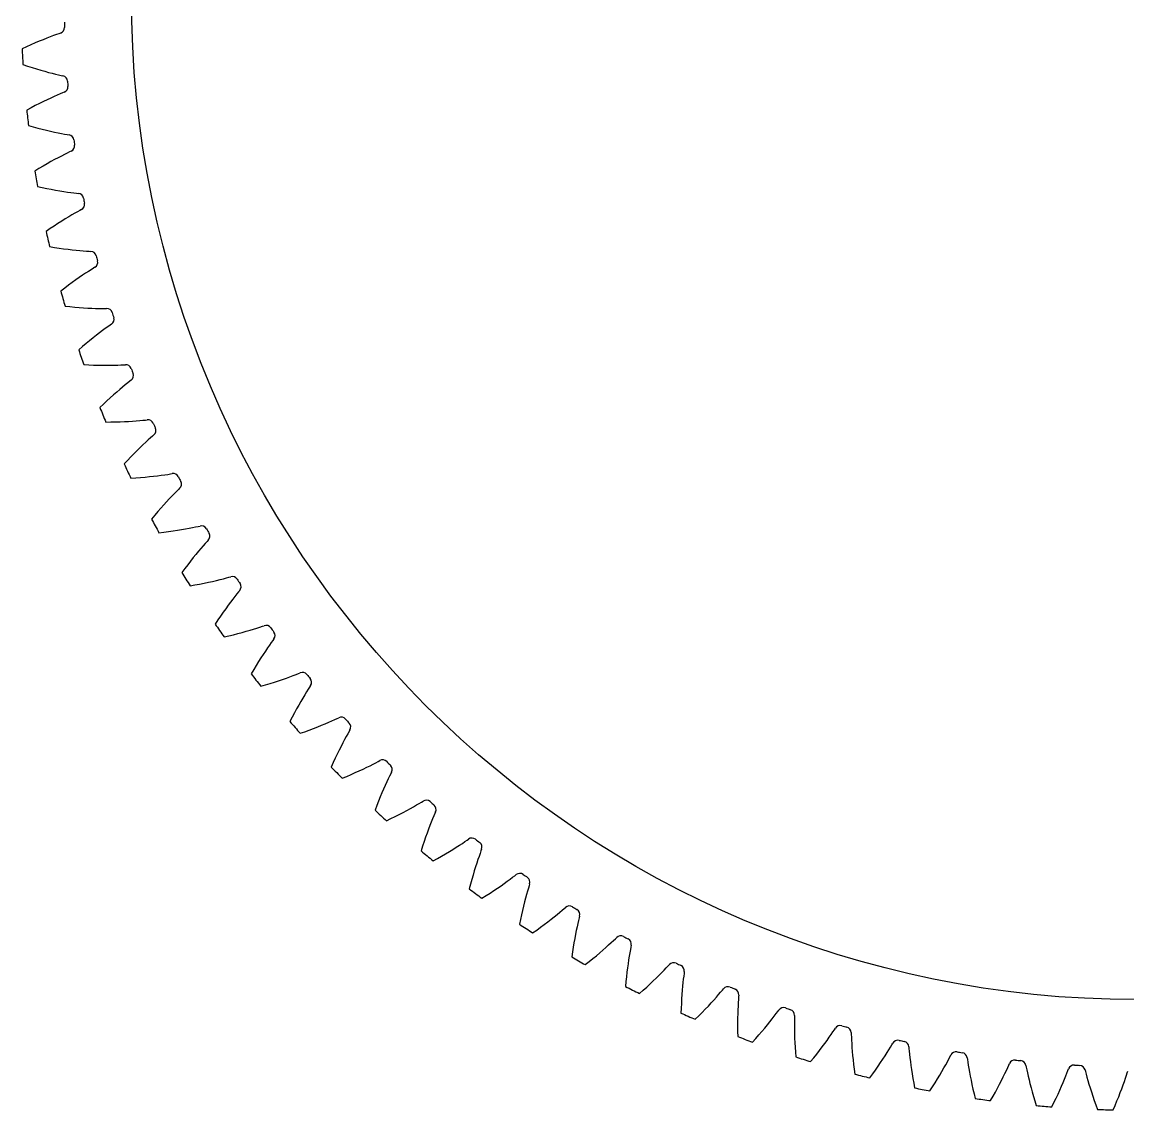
# Model space of a CAD drawing. Header units: millimetres. Extents: x -58 to 58, y -58 to 58.
# Drawn here: x -57.9 to -0.4, y -58 to -1.4 of the extents above; entities that cross this region are included whole.
import ezdxf

# ---------------------------------------------------------------- set-up
doc = ezdxf.new("R2010")
doc.units = ezdxf.units.MM

msp = doc.modelspace()

# ---------------------------------------------------------------- linework, layer by layer
at = {"layer": 'bore'}
msp.add_circle((0, 0), 52.25, dxfattribs=at)
at = {"layer": 'thin_ring_external'}
for p, q in [((-56.651951, -2.235262), (-56.844199, -2.311819)), ((-56.4708, -2.165379), (-56.651951, -2.235262)), ((-56.302718, -2.10253), (-56.4708, -2.165379)), ((-56.150771, -2.047396), (-56.302718, -2.10253)), ((-56.02067, -2.001483), (-56.150771, -2.047396)), ((-55.931717, -1.969086), (-56.02067, -2.001483)), ((-57.700723, -2.681799), (-57.932859, -2.789959)), ((-57.475164, -2.579883), (-57.700723, -2.681799)), ((-57.256747, -2.48422), (-57.475164, -2.579883)), ((-57.046149, -2.394844), (-57.256747, -2.48422)), ((-56.844199, -2.311819), (-57.046149, -2.394844)), ((-57.888164, -3.600065), (-57.645539, -3.682031)), ((-57.645539, -3.682031), (-57.410137, -3.758516)), ((-57.410137, -3.758516), (-57.182522, -3.82957)), ((-57.182522, -3.82957), (-56.96337, -3.895236)), ((-56.96337, -3.895236), (-56.753513, -3.955542)), ((-56.753513, -3.955542), (-56.554009, -4.010485)), ((-56.554009, -4.010485), (-56.36627, -4.060016)), ((-56.36627, -4.060016), (-56.192294, -4.103993)), ((-56.192294, -4.103993), (-56.035204, -4.142076)), ((-56.035204, -4.142076), (-55.900842, -4.173399)), ((-55.900842, -4.173399), (-55.808865, -4.195813)), ((-55.95272, -5.137508), (-56.101399, -5.200928)), ((-55.825346, -5.084497), (-55.95272, -5.137508)), ((-55.738313, -5.047249), (-55.825346, -5.084497)), ((-57.245769, -5.742143), (-57.465371, -5.856331)), ((-57.032954, -5.634594), (-57.245769, -5.742143)), ((-56.827599, -5.533752), (-57.032954, -5.634594)), ((-56.63053, -5.439728), (-56.827599, -5.533752)), ((-56.44279, -5.352697), (-56.63053, -5.439728)), ((-56.265764, -5.272941), (-56.44279, -5.352697)), ((-56.101399, -5.200928), (-56.265764, -5.272941)), ((-57.465371, -5.856331), (-57.691196, -5.977114)), ((-57.601942, -6.783527), (-57.35517, -6.852004)), ((-57.35517, -6.852004), (-57.115912, -6.915404)), ((-57.115912, -6.915404), (-56.884729, -6.973812)), ((-56.884729, -6.973812), (-56.662292, -7.027306)), ((-56.662292, -7.027306), (-56.449432, -7.075959)), ((-56.449432, -7.075959), (-56.247204, -7.119829)), ((-56.247204, -7.119829), (-56.057022, -7.158942)), ((-56.057022, -7.158942), (-55.880887, -7.193269)), ((-55.880887, -7.193269), (-55.721938, -7.222641)), ((-55.721938, -7.222641), (-55.586054, -7.246514)), ((-55.586054, -7.246514), (-55.492982, -7.263827)), ((-56.244875, -8.551117), (-56.436465, -8.655854)), ((-56.062215, -8.453876), (-56.244875, -8.551117)), ((-55.889851, -8.364489), (-56.062215, -8.453876)), ((-55.729703, -8.283531), (-55.889851, -8.364489)), ((-55.584743, -8.212016), (-55.729703, -8.283531)), ((-55.460483, -8.15207), (-55.584743, -8.212016)), ((-55.375633, -8.110084), (-55.460483, -8.15207)), ((-57.055499, -9.013076), (-57.274327, -9.146117)), ((-56.84252, -8.886965), (-57.055499, -9.013076)), ((-56.635953, -8.767856), (-56.84252, -8.886965)), ((-56.436465, -8.655854), (-56.635953, -8.767856)), ((-57.140785, -9.946389), (-56.890615, -10.001167)), ((-56.890615, -10.001167), (-56.648229, -10.051291)), ((-56.648229, -10.051291), (-56.414179, -10.096875)), ((-56.414179, -10.096875), (-56.189133, -10.138034)), ((-56.189133, -10.138034), (-55.973915, -10.174887)), ((-55.973915, -10.174887), (-55.769579, -10.20755)), ((-55.769579, -10.20755), (-55.57753, -10.236127)), ((-55.57753, -10.236127), (-55.399772, -10.260699)), ((-55.399772, -10.260699), (-55.239446, -10.28127)), ((-55.239446, -10.28127), (-55.102453, -10.297621)), ((-55.102453, -10.297621), (-55.008569, -10.309782)), ((-55.344203, -11.430634), (-55.51138, -11.529381)), ((-55.188757, -11.340977), (-55.344203, -11.430634)), ((-55.047957, -11.261586), (-55.188757, -11.340977)), ((-54.927188, -11.194885), (-55.047957, -11.261586)), ((-54.84478, -11.148288), (-54.927188, -11.194885)), ((-56.266643, -12.004798), (-56.472351, -12.14245)), ((-56.066951, -11.87449), (-56.266643, -12.004798)), ((-55.873936, -11.751669), (-56.066951, -11.87449)), ((-55.688406, -11.636536), (-55.873936, -11.751669)), ((-55.51138, -11.529381), (-55.688406, -11.636536)), ((-56.472351, -12.14245), (-56.683518, -12.287343)), ((-56.506094, -13.079043), (-56.253286, -13.119957)), ((-56.253286, -13.119957), (-56.008506, -13.156652)), ((-56.008506, -13.156652), (-55.772301, -13.189273)), ((-55.772301, -13.189273), (-55.545329, -13.217973)), ((-55.545329, -13.217973), (-55.328408, -13.242914)), ((-55.328408, -13.242914), (-55.122582, -13.264271)), ((-55.122582, -13.264271), (-54.929251, -13.282226)), ((-54.929251, -13.282226), (-54.750409, -13.296968)), ((-54.750409, -13.296968), (-54.589194, -13.308675)), ((-54.589194, -13.308675), (-54.451508, -13.317455)), ((-54.451508, -13.317455), (-54.357096, -13.324425)), ((-54.480205, -14.363981), (-54.630475, -14.462065)), ((-54.343992, -14.276954), (-54.480205, -14.363981)), ((-54.22708, -14.203701), (-54.343992, -14.276954)), ((-54.147365, -14.152636), (-54.22708, -14.203701)), ((-55.327675, -14.945061), (-55.519885, -15.086172)), ((-55.141719, -14.811794), (-55.327675, -14.945061)), ((-54.962813, -14.686616), (-55.141719, -14.811794)), ((-54.791959, -14.569871), (-54.962813, -14.686616)), ((-54.630475, -14.462065), (-54.791959, -14.569871)), ((-55.717698, -15.234947), (-55.920563, -15.391253)), ((-55.519885, -15.086172), (-55.717698, -15.234947)), ((-55.699795, -16.171977), (-55.445117, -16.198902)), ((-55.445117, -16.198902), (-55.198688, -16.222057)), ((-55.198688, -16.222057), (-54.961044, -16.241617)), ((-54.961044, -16.241617), (-54.732836, -16.25777)), ((-54.732836, -16.25777), (-54.51487, -16.270723)), ((-54.51487, -16.270723), (-54.308181, -16.280709)), ((-54.308181, -16.280709), (-54.114154, -16.287986)), ((-54.114154, -16.287986), (-53.934772, -16.292854)), ((-53.934772, -16.292854), (-53.773156, -16.295663)), ((-53.773156, -16.295663), (-53.635196, -16.296844)), ((-53.635196, -16.296844), (-53.540543, -16.298603)), ((-53.474986, -17.248963), (-53.606198, -17.343362)), ((-53.362287, -17.169382), (-53.474986, -17.248963)), ((-53.285506, -17.114003), (-53.362287, -17.169382)), ((-54.0703, -17.692093), (-54.242039, -17.826937)), ((-53.906137, -17.566113), (-54.0703, -17.692093)), ((-53.750837, -17.449575), (-53.906137, -17.566113)), ((-53.606198, -17.343362), (-53.750837, -17.449575)), ((-54.793832, -18.281176), (-54.987779, -18.44842)), ((-54.604516, -18.12173), (-54.793832, -18.281176)), ((-54.420371, -17.970245), (-54.604516, -18.12173)), ((-54.242039, -17.826937), (-54.420371, -17.970245)), ((-54.724338, -19.215797), (-54.468564, -19.228652)), ((-54.468564, -19.228652), (-54.221233, -19.238197)), ((-54.221233, -19.238197), (-53.982872, -19.244635)), ((-53.982872, -19.244635), (-53.754121, -19.248192)), ((-53.754121, -19.248192), (-53.535773, -19.249119)), ((-53.535773, -19.249119), (-53.328847, -19.247703)), ((-53.328847, -19.247703), (-53.134714, -19.244281)), ((-53.134714, -19.244281), (-52.955336, -19.239259)), ((-52.955336, -19.239259), (-52.79381, -19.233161)), ((-52.79381, -19.233161), (-52.655995, -19.226741)), ((-52.655995, -19.226741), (-52.561389, -19.223282)), ((-52.335435, -20.082919), (-52.443579, -20.168588)), ((-52.261821, -20.023394), (-52.335435, -20.082919)), ((-53.013578, -20.643839), (-53.177627, -20.787939)), ((-52.856604, -20.509008), (-53.013578, -20.643839)), ((-52.707959, -20.384092), (-52.856604, -20.509008)), ((-52.569391, -20.270071), (-52.707959, -20.384092)), ((-52.443579, -20.168588), (-52.569391, -20.270071)), ((-53.70356, -21.271886), (-53.887998, -21.44956)), ((-53.523314, -21.102253), (-53.70356, -21.271886)), ((-53.347794, -20.940854), (-53.523314, -21.102253)), ((-53.177627, -20.787939), (-53.347794, -20.940854)), ((-53.582685, -22.201259), (-53.326591, -22.200005)), ((-53.326591, -22.200005), (-53.079109, -22.19591)), ((-53.079109, -22.19591), (-52.840756, -22.189208)), ((-52.840756, -22.189208), (-52.612157, -22.180158)), ((-52.612157, -22.180158), (-52.394089, -22.169055)), ((-52.394089, -22.169055), (-52.187555, -22.156242)), ((-52.187555, -22.156242), (-51.993905, -22.142131)), ((-51.993905, -22.142131), (-51.815076, -22.127235)), ((-51.815076, -22.127235), (-51.654132, -22.112248)), ((-51.654132, -22.112248), (-51.51688, -22.098246)), ((-51.51688, -22.098246), (-51.422608, -22.089581)), ((-51.149641, -22.935465), (-51.252902, -23.026962)), ((-51.079418, -22.871976), (-51.149641, -22.935465)), ((-51.795854, -23.532891), (-51.951717, -23.685809)), ((-51.646546, -23.389617), (-51.795854, -23.532891)), ((-51.505009, -23.256702), (-51.646546, -23.389617)), ((-51.372932, -23.135222), (-51.505009, -23.256702)), ((-51.252902, -23.026962), (-51.372932, -23.135222)), ((-52.279564, -24.018689), (-52.450191, -24.197994)), ((-52.113201, -23.847866), (-52.279564, -24.018689)), ((-51.951717, -23.685809), (-52.113201, -23.847866)), ((-52.450191, -24.197994), (-52.624562, -24.385558)), ((-52.278302, -25.119297), (-52.022667, -25.103937)), ((-52.022667, -25.103937), (-51.775787, -25.086215)), ((-51.775787, -25.086215), (-51.538165, -25.066393)), ((-51.538165, -25.066393), (-51.310411, -25.044764)), ((-51.310411, -25.044764), (-51.093285, -25.021665)), ((-51.093285, -25.021665), (-50.887771, -24.997494)), ((-50.887771, -24.997494), (-50.695193, -24.972736)), ((-50.695193, -24.972736), (-50.517456, -24.948012)), ((-50.517456, -24.948012), (-50.357582, -24.924182)), ((-50.357582, -24.924182), (-50.221309, -24.90264)), ((-50.221309, -24.90264), (-50.127658, -24.888795)), ((-49.906571, -25.815403), (-50.020456, -25.930111)), ((-49.808508, -25.718357), (-49.906571, -25.815403)), ((-49.741889, -25.651096), (-49.808508, -25.718357)), ((-50.420829, -26.350475), (-50.568031, -26.511747)), ((-50.27964, -26.199193), (-50.420829, -26.350475)), ((-50.14564, -26.058683), (-50.27964, -26.199193)), ((-50.020456, -25.930111), (-50.14564, -26.058683)), ((-50.877043, -26.862181), (-51.037533, -27.050613)), ((-50.720343, -26.682453), (-50.877043, -26.862181)), ((-50.568031, -26.511747), (-50.720343, -26.682453)), ((-51.037533, -27.050613), (-51.201307, -27.247498)), ((-50.815153, -27.961049), (-50.560751, -27.931629)), ((-50.560751, -27.931629), (-50.315223, -27.900334)), ((-50.315223, -27.900334), (-50.079053, -27.867452)), ((-50.079053, -27.867452), (-49.852837, -27.833309)), ((-49.852837, -27.833309), (-49.637314, -27.798284)), ((-49.637314, -27.798284), (-49.433443, -27.762829)), ((-49.433443, -27.762829), (-49.242521, -27.7275)), ((-49.242521, -27.7275), (-49.066416, -27.693022)), ((-49.066416, -27.693022), (-48.908097, -27.660421)), ((-48.908097, -27.660421), (-48.773218, -27.631405)), ((-48.773218, -27.631405), (-48.680472, -27.612422)), ((-48.516069, -28.646251), (-48.63398, -28.781524)), ((-48.408676, -28.525444), (-48.516069, -28.646251)), ((-48.316108, -28.423144), (-48.408676, -28.525444)), ((-48.253295, -28.352314), (-48.316108, -28.423144)), ((-49.030771, -29.257168), (-49.173448, -29.436006)), ((-48.892677, -29.088032), (-49.030771, -29.257168)), ((-48.760037, -28.929203), (-48.892677, -29.088032)), ((-48.63398, -28.781524), (-48.760037, -28.929203)), ((-49.469876, -29.821081), (-49.622555, -30.026689)), ((-49.32001, -29.624094), (-49.469876, -29.821081)), ((-49.173448, -29.436006), (-49.32001, -29.624094)), ((-48.030595, -30.490482), (-47.828987, -30.443849)), ((-47.828987, -30.443849), (-47.640301, -30.398057)), ((-47.640301, -30.398057), (-47.466363, -30.35393)), ((-47.466363, -30.35393), (-47.310081, -30.312657)), ((-47.310081, -30.312657), (-47.177005, -30.276254)), ((-47.177005, -30.276254), (-47.085445, -30.252191)), ((-49.197679, -30.717883), (-48.945285, -30.674494)), ((-48.945285, -30.674494), (-48.701853, -30.629721)), ((-48.701853, -30.629721), (-48.467854, -30.583879)), ((-48.467854, -30.583879), (-48.243861, -30.537326)), ((-48.243861, -30.537326), (-48.030595, -30.490482)), ((-46.676973, -31.04161), (-46.763765, -31.148854)), ((-46.618158, -30.967428), (-46.676973, -31.04161)), ((-47.09235, -31.571356), (-47.21604, -31.737251)), ((-46.974621, -31.416957), (-47.09235, -31.571356)), ((-46.86434, -31.275394), (-46.974621, -31.416957)), ((-46.763765, -31.148854), (-46.86434, -31.275394)), ((-47.477215, -32.100163), (-47.613193, -32.296039)), ((-47.344607, -31.913737), (-47.477215, -32.100163)), ((-47.21604, -31.737251), (-47.344607, -31.913737)), ((-47.75198, -32.500982), (-47.893101, -32.714689)), ((-47.613193, -32.296039), (-47.75198, -32.500982)), ((-47.430794, -33.381429), (-47.181173, -33.324201)), ((-47.181173, -33.324201), (-46.940577, -33.266086)), ((-46.940577, -33.266086), (-46.709459, -33.207423)), ((-46.709459, -33.207423), (-46.488371, -33.148602)), ((-46.488371, -33.148602), (-46.278009, -33.09008)), ((-46.278009, -33.09008), (-46.079276, -33.032413)), ((-46.079276, -33.032413), (-45.893399, -32.976295)), ((-45.893399, -32.976295), (-45.722156, -32.922654)), ((-45.722156, -32.922654), (-45.568385, -32.872834)), ((-45.568385, -32.872834), (-45.437516, -32.829156)), ((-45.437516, -32.829156), (-45.347421, -32.800086)), ((-45.070286, -33.809555), (-45.172601, -33.956977)), ((-44.976835, -33.677667), (-45.070286, -33.809555)), ((-44.896082, -33.565804), (-44.976835, -33.677667)), ((-44.841443, -33.488494), (-44.896082, -33.565804)), ((-45.514658, -34.473385), (-45.636796, -34.666833)), ((-45.396009, -34.290084), (-45.514658, -34.473385)), ((-45.281646, -34.117627), (-45.396009, -34.290084)), ((-45.172601, -33.956977), (-45.281646, -34.117627)), ((-45.761777, -34.869902), (-45.889063, -35.08218)), ((-45.636796, -34.666833), (-45.761777, -34.869902)), ((-45.889063, -35.08218), (-46.018197, -35.303336)), ((-44.591697, -35.659206), (-44.384878, -35.589185)), ((-44.384878, -35.589185), (-44.189624, -35.520658)), ((-44.189624, -35.520658), (-44.007121, -35.454386)), ((-44.007121, -35.454386), (-43.839092, -35.391392)), ((-43.839092, -35.391392), (-43.688299, -35.333177)), ((-43.688299, -35.333177), (-43.560036, -35.282356)), ((-43.560036, -35.282356), (-43.471679, -35.248367)), ((-45.519863, -35.943596), (-45.273774, -35.872704)), ((-45.273774, -35.872704), (-45.036744, -35.801424)), ((-45.036744, -35.801424), (-44.809208, -35.730118)), ((-44.809208, -35.730118), (-44.591697, -35.659206)), ((-43.053311, -36.104201), (-43.139355, -36.241036)), ((-42.978843, -35.988059), (-43.053311, -36.104201)), ((-42.928546, -35.907857), (-42.978843, -35.988059)), ((-43.438112, -36.73878), (-43.546484, -36.928338)), ((-43.333423, -36.560285), (-43.438112, -36.73878)), ((-43.233393, -36.393872), (-43.333423, -36.560285)), ((-43.139355, -36.241036), (-43.233393, -36.393872)), ((-43.771383, -37.337867), (-43.886783, -37.556834)), ((-43.657779, -37.128221), (-43.771383, -37.337867)), ((-43.546484, -36.928338), (-43.657779, -37.128221)), ((-43.886783, -37.556834), (-44.003537, -37.784768)), ((-42.356952, -37.980207), (-42.165769, -37.901027)), ((-42.165769, -37.901027), (-41.987194, -37.824803)), ((-41.987194, -37.824803), (-41.822891, -37.752649)), ((-41.822891, -37.752649), (-41.675534, -37.686215)), ((-41.675534, -37.686215), (-41.550264, -37.628406)), ((-41.550264, -37.628406), (-41.463914, -37.5896)), ((-43.47069, -38.396603), (-43.228879, -38.312263)), ((-43.228879, -38.312263), (-42.996137, -38.228033)), ((-42.996137, -38.228033), (-42.772874, -38.144301)), ((-42.772874, -38.144301), (-42.559599, -38.061515)), ((-42.559599, -38.061515), (-42.356952, -37.980207)), ((-40.999036, -38.421088), (-41.077411, -38.562455)), ((-40.931079, -38.30102), (-40.999036, -38.421088)), ((-40.885276, -38.218169), (-40.931079, -38.30102)), ((-41.348295, -39.075901), (-41.44606, -39.271142)), ((-41.253598, -38.89191), (-41.348295, -39.075901)), ((-41.162887, -38.720239), (-41.253598, -38.89191)), ((-41.077411, -38.562455), (-41.162887, -38.720239)), ((-41.546175, -39.476852), (-41.648058, -39.692437)), ((-41.44606, -39.271142), (-41.546175, -39.476852)), ((-41.751219, -39.917429), (-41.85524, -40.151449)), ((-41.648058, -39.692437), (-41.751219, -39.917429)), ((-40.200389, -40.255885), (-40.013858, -40.166293)), ((-40.013858, -40.166293), (-39.839753, -40.080347)), ((-39.839753, -40.080347), (-39.679675, -39.999251)), ((-39.679675, -39.999251), (-39.536201, -39.924801)), ((-39.536201, -39.924801), (-39.414306, -39.860178)), ((-39.414306, -39.860178), (-39.330225, -39.816675)), ((-41.289497, -40.733002), (-41.0527, -40.635468)), ((-41.0527, -40.635468), (-40.824951, -40.538545)), ((-40.824951, -40.538545), (-40.60664, -40.442641)), ((-40.60664, -40.442641), (-40.39825, -40.348232)), ((-40.39825, -40.348232), (-40.200389, -40.255885)), ((-38.890716, -40.766762), (-38.96737, -40.929014)), ((-38.820248, -40.621291), (-38.890716, -40.766762)), ((-38.759009, -40.497662), (-38.820248, -40.621291)), ((-38.717839, -40.412414), (-38.759009, -40.497662)), ((-39.132904, -41.29435), (-39.219765, -41.49468)), ((-39.048487, -41.105421), (-39.132904, -41.29435)), ((-38.96737, -40.929014), (-39.048487, -41.105421)), ((-39.398248, -41.926463), (-39.488859, -42.156796)), ((-39.308396, -41.705593), (-39.398248, -41.926463)), ((-39.219765, -41.49468), (-39.308396, -41.705593)), ((-37.276798, -42.042136), (-37.158648, -41.970897)), ((-37.158648, -41.970897), (-37.077091, -41.922828)), ((-39.488859, -42.156796), (-39.579831, -42.396191)), ((-38.317085, -42.618159), (-38.114212, -42.512413)), ((-38.114212, -42.512413), (-37.921739, -42.409306)), ((-37.921739, -42.409306), (-37.740427, -42.309575)), ((-37.740427, -42.309575), (-37.571321, -42.214168)), ((-37.571321, -42.214168), (-37.415952, -42.124377)), ((-37.415952, -42.124377), (-37.276798, -42.042136)), ((-36.432817, -42.483927), (-36.469228, -42.571314)), ((-38.98291, -42.945695), (-38.751845, -42.835265)), ((-38.751845, -42.835265), (-38.529781, -42.725943)), ((-38.529781, -42.725943), (-38.317085, -42.618159)), ((-36.653511, -43.013489), (-36.724787, -43.194097)), ((-36.585912, -42.84726), (-36.653511, -43.013489)), ((-36.523564, -42.698129), (-36.585912, -42.84726)), ((-36.469228, -42.571314), (-36.523564, -42.698129)), ((-36.874362, -43.5922), (-36.951239, -43.807675)), ((-36.798668, -43.387389), (-36.874362, -43.5922)), ((-36.724787, -43.194097), (-36.798668, -43.387389)), ((-37.106572, -44.268135), (-37.184218, -44.512177)), ((-37.028788, -44.03316), (-37.106572, -44.268135)), ((-36.951239, -43.807675), (-37.028788, -44.03316)), ((-35.352379, -44.324364), (-35.188785, -44.219787)), ((-35.188785, -44.219787), (-35.038599, -44.121573)), ((-35.038599, -44.121573), (-34.904186, -44.031791)), ((-34.904186, -44.031791), (-34.790141, -43.954152)), ((-34.790141, -43.954152), (-34.711355, -43.901663)), ((-36.333302, -44.904973), (-36.117598, -44.783584)), ((-36.117598, -44.783584), (-35.911162, -44.664246)), ((-35.911162, -44.664246), (-35.714422, -44.547485)), ((-35.714422, -44.547485), (-35.527922, -44.433932)), ((-35.527922, -44.433932), (-35.352379, -44.324364)), ((-34.169997, -44.797633), (-34.228337, -44.967334)), ((-34.115959, -44.645293), (-34.169997, -44.797633)), ((-34.068692, -44.515678), (-34.115959, -44.645293)), ((-34.03715, -44.426418), (-34.068692, -44.515678)), ((-36.557933, -45.027964), (-36.333302, -44.904973)), ((-34.352676, -45.348662), (-34.416972, -45.557332)), ((-34.289555, -45.151594), (-34.352676, -45.348662)), ((-34.228337, -44.967334), (-34.289555, -45.151594)), ((-34.481863, -45.776715), (-34.546872, -46.006129)), ((-34.416972, -45.557332), (-34.481863, -45.776715)), ((-32.699383, -46.091111), (-32.554835, -45.984773)), ((-32.554835, -45.984773), (-32.425572, -45.887723)), ((-32.425572, -45.887723), (-32.315977, -45.803919)), ((-32.315977, -45.803919), (-32.240202, -45.74717)), ((-34.611594, -46.245032), (-34.675678, -46.492982)), ((-34.546872, -46.006129), (-34.611594, -46.245032)), ((-33.595727, -46.705218), (-33.396179, -46.57469)), ((-33.396179, -46.57469), (-33.206169, -46.447268)), ((-33.206169, -46.447268), (-33.026207, -46.323613)), ((-33.026207, -46.323613), (-32.856967, -46.204542)), ((-32.856967, -46.204542), (-32.699383, -46.091111)), ((-31.604745, -46.456872), (-31.650309, -46.611958)), ((-31.56469, -46.32485), (-31.604745, -46.456872)), ((-31.538113, -46.233988), (-31.56469, -46.32485)), ((-34.021931, -46.973484), (-33.804416, -46.838306)), ((-33.804416, -46.838306), (-33.595727, -46.705218)), ((-31.750186, -46.971966), (-31.802356, -47.172213)), ((-31.699212, -46.784614), (-31.750186, -46.971966)), ((-31.650309, -46.611958), (-31.699212, -46.784614)), ((-31.907766, -47.606732), (-31.960039, -47.839379)), ((-31.855059, -47.384107), (-31.907766, -47.606732)), ((-31.802356, -47.172213), (-31.855059, -47.384107)), ((-30.110673, -47.822458), (-29.972203, -47.708319)), ((-29.972203, -47.708319), (-29.848483, -47.604296)), ((-29.848483, -47.604296), (-29.74367, -47.514581)), ((-29.74367, -47.514581), (-29.671137, -47.453744)), ((-32.011502, -48.081485), (-32.06183, -48.332588)), ((-31.960039, -47.839379), (-32.011502, -48.081485)), ((-30.779772, -48.343688), (-30.59707, -48.205992)), ((-30.59707, -48.205992), (-30.424193, -48.072611)), ((-30.424193, -48.072611), (-30.261769, -47.944398)), ((-30.261769, -47.944398), (-30.110673, -47.822458)), ((-29.0345, -48.284723), (-29.073818, -48.459811)), ((-28.997549, -48.127363), (-29.0345, -48.284723)), ((-28.964827, -47.993334), (-28.997549, -48.127363)), ((-28.943296, -47.901146), (-28.964827, -47.993334)), ((-31.382605, -48.776348), (-31.172868, -48.629392)), ((-31.172868, -48.629392), (-30.971826, -48.485011)), ((-30.971826, -48.485011), (-30.779772, -48.343688)), ((-29.155453, -48.852503), (-29.196403, -49.066979)), ((-29.114394, -48.649687), (-29.155453, -48.852503)), ((-29.073818, -48.459811), (-29.114394, -48.649687)), ((-29.236766, -49.292169), (-29.276144, -49.527343)), ((-29.196403, -49.066979), (-29.236766, -49.292169)), ((-27.574668, -49.538648), (-27.430519, -49.40857)), ((-27.430519, -49.40857), (-27.298546, -49.286976)), ((-27.298546, -49.286976), (-27.180744, -49.176295)), ((-27.180744, -49.176295), (-27.081033, -49.080944)), ((-27.081033, -49.080944), (-27.011961, -49.016203)), ((-26.26058, -49.422831), (-26.277, -49.516065)), ((-29.314192, -49.771916), (-29.35061, -50.02541)), ((-29.276144, -49.527343), (-29.314192, -49.771916)), ((-28.253865, -50.117555), (-28.069888, -49.965867)), ((-28.069888, -49.965867), (-27.895049, -49.818316)), ((-27.895049, -49.818316), (-27.729782, -49.675615)), ((-27.729782, -49.675615), (-27.574668, -49.538648)), ((-26.360127, -49.987837), (-26.390182, -50.17966)), ((-26.330515, -49.810849), (-26.360127, -49.987837)), ((-26.302288, -49.651692), (-26.330515, -49.810849)), ((-26.277, -49.516065), (-26.302288, -49.651692)), ((-28.647971, -50.431079), (-28.446648, -50.272793)), ((-28.446648, -50.272793), (-28.253865, -50.117555)), ((-26.449079, -50.600836), (-26.476976, -50.827908)), ((-26.420006, -50.38443), (-26.449079, -50.600836)), ((-26.390182, -50.17966), (-26.420006, -50.38443)), ((-24.541985, -50.715951), (-24.430459, -50.598948)), ((-24.430459, -50.598948), (-24.336152, -50.498248)), ((-24.336152, -50.498248), (-24.270751, -50.429801)), ((-26.503338, -51.064894), (-26.527855, -51.311191)), ((-26.476976, -50.827908), (-26.503338, -51.064894)), ((-25.108311, -51.279344), (-24.951157, -51.127755)), ((-24.951157, -51.127755), (-24.803823, -50.982451)), ((-24.803823, -50.982451), (-24.667058, -50.84463)), ((-24.667058, -50.84463), (-24.541985, -50.715951)), ((-23.527148, -51.025231), (-23.546564, -51.185701)), ((-23.509369, -50.888416), (-23.527148, -51.025231)), ((-23.49811, -50.794419), (-23.509369, -50.888416)), ((-26.527855, -51.311191), (-26.550254, -51.566307)), ((-25.634037, -51.763516), (-25.450098, -51.597895)), ((-25.450098, -51.597895), (-25.274756, -51.436302)), ((-25.274756, -51.436302), (-25.108311, -51.279344)), ((-23.585824, -51.557239), (-23.604322, -51.763341)), ((-23.566382, -51.364052), (-23.585824, -51.557239)), ((-23.546564, -51.185701), (-23.566382, -51.364052)), ((-21.517362, -51.762192), (-21.455832, -51.690246)), ((-25.826334, -51.932653), (-25.634037, -51.763516)), ((-23.636775, -52.209284), (-23.650042, -52.447362)), ((-23.62143, -51.98102), (-23.636775, -52.209284)), ((-23.604322, -51.763341), (-23.62143, -51.98102)), ((-22.096755, -52.424621), (-21.95765, -52.271422)), ((-21.95765, -52.271422), (-21.828685, -52.126276)), ((-21.828685, -52.126276), (-21.71089, -51.990902)), ((-21.71089, -51.990902), (-21.605979, -51.867934)), ((-21.605979, -51.867934), (-21.517362, -51.762192)), ((-20.680557, -52.243808), (-20.691104, -52.405104)), ((-20.670342, -52.106222), (-20.680557, -52.243808)), ((-20.664278, -52.011747), (-20.670342, -52.106222)), ((-23.660954, -52.694636), (-23.669265, -52.950598)), ((-23.650042, -52.447362), (-23.660954, -52.694636)), ((-22.56904, -52.921533), (-22.402866, -52.750527)), ((-22.402866, -52.750527), (-22.245321, -52.584638)), ((-22.245321, -52.584638), (-22.096755, -52.424621)), ((-20.709836, -52.77824), (-20.716953, -52.985049)), ((-20.701066, -52.584275), (-20.709836, -52.77824)), ((-20.691104, -52.405104), (-20.701066, -52.584275)), ((-18.715882, -52.979398), (-18.633225, -52.868935)), ((-18.633225, -52.868935), (-18.575752, -52.793709)), ((-22.926264, -53.276509), (-22.743575, -53.097036)), ((-22.743575, -53.097036), (-22.56904, -52.921533)), ((-20.724791, -53.432102), (-20.724922, -53.670549)), ((-20.722043, -53.20334), (-20.724791, -53.432102)), ((-20.716953, -52.985049), (-20.722043, -53.20334)), ((-19.175247, -53.562276), (-19.044792, -53.401647)), ((-19.044792, -53.401647), (-18.924019, -53.249617)), ((-18.924019, -53.249617), (-18.81386, -53.107959)), ((-18.81386, -53.107959), (-18.715882, -52.979398)), ((-17.772805, -53.465354), (-17.772882, -53.644802)), ((-17.771159, -53.303722), (-17.772805, -53.465354)), ((-17.768539, -53.165782), (-17.771159, -53.303722)), ((-17.767689, -53.071117), (-17.768539, -53.165782)), ((-20.724922, -53.670549), (-20.722196, -53.918049)), ((-20.722196, -53.918049), (-20.716394, -54.174081)), ((-19.619441, -54.084451), (-19.46294, -53.904549)), ((-19.46294, -53.904549), (-19.314772, -53.730234)), ((-19.314772, -53.730234), (-19.175247, -53.562276)), ((-17.772882, -53.644802), (-17.770953, -53.838956)), ((-17.770953, -53.838956), (-17.766667, -54.045842)), ((-17.766667, -54.045842), (-17.759724, -54.264082)), ((-15.859693, -54.063729), (-15.768946, -53.929966)), ((-15.768946, -53.929966), (-15.6925, -53.815117)), ((-15.6925, -53.815117), (-15.639257, -53.736839)), ((-14.81714, -53.969312), (-14.812774, -54.06388)), ((-19.956567, -54.458566), (-19.784043, -54.269302)), ((-19.784043, -54.269302), (-19.619441, -54.084451)), ((-17.759724, -54.264082), (-17.749866, -54.492649)), ((-17.749866, -54.492649), (-17.736862, -54.730741)), ((-16.325564, -54.712653), (-16.195504, -54.537264)), ((-16.195504, -54.537264), (-16.074096, -54.369692)), ((-16.074096, -54.369692), (-15.961881, -54.21124)), ((-15.961881, -54.21124), (-15.859693, -54.063729)), ((-14.812774, -54.06388), (-14.807791, -54.201755)), ((-14.807791, -54.201755), (-14.80053, -54.363232)), ((-14.80053, -54.363232), (-14.790722, -54.542412)), ((-14.790722, -54.542412), (-14.778101, -54.736164)), ((-12.77412, -54.71675), (-12.704117, -54.597864)), ((-12.704117, -54.597864), (-12.655267, -54.516772)), ((-17.736862, -54.730741), (-17.720505, -54.977715)), ((-17.720505, -54.977715), (-17.700608, -55.233038)), ((-16.764427, -55.276753), (-16.610258, -55.083115)), ((-16.610258, -55.083115), (-16.463905, -54.894866)), ((-16.463905, -54.894866), (-16.325564, -54.712653)), ((-14.778101, -54.736164), (-14.762424, -54.9425)), ((-14.762424, -54.9425), (-14.743469, -55.160027)), ((-14.743469, -55.160027), (-14.721035, -55.387703)), ((-13.166575, -55.346624), (-13.054583, -55.172618)), ((-13.054583, -55.172618), (-12.951267, -55.008225)), ((-12.951267, -55.008225), (-12.857361, -54.855309)), ((-12.857361, -54.855309), (-12.77412, -54.71675)), ((-11.821592, -54.703603), (-11.812023, -54.797787)), ((-11.812023, -54.797787), (-11.799453, -54.935178)), ((-11.799453, -54.935178), (-11.783307, -55.09601)), ((-11.783307, -55.09601), (-11.763643, -55.274378)), ((-9.677152, -55.2148), (-9.632844, -55.13114)), ((-16.926263, -55.475234), (-16.764427, -55.276753)), ((-14.721035, -55.387703), (-14.694935, -55.624717)), ((-14.694935, -55.624717), (-14.664998, -55.870415)), ((-13.55063, -55.914495), (-13.414869, -55.718469)), ((-13.414869, -55.718469), (-13.286777, -55.528911)), ((-13.286777, -55.528911), (-13.166575, -55.346624)), ((-11.763643, -55.274378), (-11.740368, -55.467141)), ((-11.740368, -55.467141), (-11.713348, -55.6723)), ((-11.713348, -55.6723), (-11.682439, -55.888452)), ((-9.995424, -55.807987), (-9.901321, -55.638152)), ((-9.901321, -55.638152), (-9.815981, -55.480295)), ((-9.815981, -55.480295), (-9.740499, -55.337361)), ((-9.740499, -55.337361), (-9.677152, -55.2148)), ((-8.790142, -55.271762), (-8.775399, -55.365276)), ((-8.775399, -55.365276), (-8.75528, -55.501766)), ((-8.75528, -55.501766), (-8.730299, -55.661464)), ((-8.730299, -55.661464), (-8.700839, -55.838477)), ((-6.677297, -55.789915), (-6.620797, -55.66405)), ((-6.620797, -55.66405), (-6.581165, -55.578076)), ((-5.731997, -55.672062), (-5.712125, -55.764621)), ((-5.712125, -55.764621), (-5.684517, -55.899796)), ((-14.664998, -55.870415), (-14.631065, -56.124254)), ((-13.844555, -56.323426), (-13.693898, -56.116331)), ((-13.693898, -56.116331), (-13.55063, -55.914495)), ((-11.682439, -55.888452), (-11.647497, -56.114546)), ((-11.647497, -56.114546), (-11.608379, -56.349763)), ((-11.608379, -56.349763), (-11.564953, -56.593439)), ((-10.325093, -56.372856), (-10.207637, -56.17653)), ((-10.207637, -56.17653), (-10.097661, -55.987898)), ((-10.097661, -55.987898), (-9.995424, -55.807987)), ((-8.700839, -55.838477), (-8.66698, -56.029666)), ((-8.66698, -56.029666), (-8.628699, -56.233025)), ((-8.628699, -56.233025), (-8.58593, -56.447145)), ((-6.998079, -56.459139), (-6.905909, -56.273869)), ((-6.905909, -56.273869), (-6.821305, -56.099108)), ((-6.821305, -56.099108), (-6.74479, -55.93679)), ((-6.74479, -55.93679), (-6.677297, -55.789915)), ((-5.684517, -55.899796), (-5.650777, -56.057875)), ((-5.650777, -56.057875), (-5.61161, -56.232997)), ((-5.61161, -56.232997), (-5.56727, -56.42203)), ((-3.720572, -56.389693), (-3.653116, -56.223406)), ((-3.653116, -56.223406), (-3.593817, -56.073036)), ((-3.593817, -56.073036), (-3.544336, -55.94425)), ((-3.544336, -55.94425), (-3.5095, -55.856223)), ((-2.656444, -55.903287), (-2.631503, -55.994612)), ((-2.631503, -55.994612), (-2.59649, -56.12806)), ((-2.59649, -56.12806), (-2.554093, -56.284041)), ((-2.554093, -56.284041), (-2.505339, -56.456739)), ((-0.608541, -56.509024), (-0.550347, -56.339274)), ((-0.550347, -56.339274), (-0.499421, -56.185865)), ((-0.499421, -56.185865), (-0.457111, -56.054549)), ((-0.457111, -56.054549), (-0.427177, -55.964737)), ((-11.564953, -56.593439), (-11.517089, -56.845023)), ((-10.7208, -57.000565), (-10.581781, -56.785486)), ((-10.581781, -56.785486), (-10.449849, -56.576063)), ((-10.449849, -56.576063), (-10.325093, -56.372856)), ((-8.58593, -56.447145), (-8.538585, -56.670972)), ((-8.538585, -56.670972), (-8.48657, -56.903677)), ((-8.48657, -56.903677), (-8.429786, -57.14459)), ((-7.317333, -57.065812), (-7.20396, -56.856041)), ((-7.20396, -56.856041), (-7.097498, -56.653543)), ((-7.097498, -56.653543), (-6.998079, -56.459139)), ((-5.56727, -56.42203), (-5.517846, -56.622971)), ((-5.517846, -56.622971), (-5.463346, -56.834411)), ((-5.463346, -56.834411), (-5.403743, -57.055289)), ((-3.965804, -56.958501), (-3.877245, -56.758915)), ((-3.877245, -56.758915), (-3.795421, -56.56885)), ((-3.795421, -56.56885), (-3.720572, -56.389693)), ((-2.505339, -56.456739), (-2.450653, -56.643042)), ((-2.450653, -56.643042), (-2.390234, -56.840956)), ((-2.390234, -56.840956), (-2.324169, -57.049072)), ((-0.822066, -57.090478), (-0.744636, -56.886317)), ((-0.744636, -56.886317), (-0.673406, -56.692032)), ((-0.673406, -56.692032), (-0.608541, -56.509024)), ((-8.429786, -57.14459), (-8.368135, -57.393156)), ((-7.564488, -57.504596), (-7.437527, -57.282184)), ((-7.437527, -57.282184), (-7.317333, -57.065812)), ((-5.403743, -57.055289), (-5.338987, -57.284775)), ((-5.338987, -57.284775), (-5.269018, -57.522195)), ((-4.270686, -57.604919), (-4.162594, -57.382254)), ((-4.162594, -57.382254), (-4.060949, -57.166556)), ((-4.060949, -57.166556), (-3.965804, -56.958501)), ((-2.324169, -57.049072), (-2.252489, -57.266332)), ((-2.252489, -57.266332), (-2.17519, -57.491902)), ((-2.17519, -57.491902), (-2.092248, -57.725107)), ((-0.995213, -57.524428), (-0.905605, -57.303458)), ((-0.905605, -57.303458), (-0.822066, -57.090478)), ((-5.269018, -57.522195), (-5.193768, -57.766987)), ((-4.385202, -57.833987), (-4.270686, -57.604919)), ((-2.092248, -57.725107), (-2.003628, -57.965382)), ((-1.192598, -57.987738), (-1.090875, -57.75271)), ((-1.090875, -57.75271), (-0.995213, -57.524428))]:
    msp.add_line(p, q, dxfattribs=at)
for centre, radius, start, end in [((-56.024701, -1.68386), 0.3, 288.05608, 1.721545), ((0, 0), 55.75, 181.43635, 181.721545), ((0, 0), 58, 182.757148, 183.558641), ((-55.869907, -4.489537), 0.3, 4.594244, 78.259709), ((0, 0), 55.75, 184.594244, 184.87944), ((-55.846868, -4.767579), 0.3, 291.213975, 4.87944), ((0, 0), 58, 185.915043, 186.716536), ((-55.537751, -7.560468), 0.3, 7.752139, 81.417604), ((-55.49943, -7.836818), 0.3, 294.37187, 8.037335), ((0, 0), 55.75, 187.752139, 188.037335), ((0, 0), 58, 189.072938, 189.874431), ((-55.036929, -10.608438), 0.3, 10.910034, 84.575499), ((-54.983443, -10.882257), 0.3, 297.529764, 11.195229), ((0, 0), 55.75, 190.910034, 191.195229), ((0, 0), 58, 192.230832, 193.032326), ((-54.368961, -13.62419), 0.3, 14.067929, 87.733393), ((0, 0), 55.75, 194.067929, 194.353124), ((-54.300472, -13.894647), 0.3, 300.687659, 14.353124), ((0, 0), 58, 195.388727, 196.19022), ((-53.535877, -16.598567), 0.3, 17.225823, 90.891288), ((0, 0), 55.75, 197.225823, 197.511019), ((-53.452593, -16.86484), 0.3, 303.845554, 17.511019), ((0, 0), 58, 198.546622, 199.348115), ((-52.540205, -19.522534), 0.3, 20.383718, 94.049183), ((0, 0), 55.75, 200.383718, 200.668913), ((-52.44238, -19.783815), 0.3, 307.003449, 20.668913), ((0, 0), 58, 201.704517, 202.50601), ((-51.384971, -22.387211), 0.3, 23.541613, 97.207078), ((0, 0), 55.75, 203.541613, 203.826808), ((-51.272901, -22.642707), 0.3, 310.161343, 23.826808), ((0, 0), 58, 204.862411, 205.663904), ((-50.073683, -25.1839), 0.3, 26.699508, 100.364972), ((0, 0), 55.75, 206.699508, 206.984703), ((-49.947708, -25.432833), 0.3, 313.319238, 26.984703), ((0, 0), 58, 208.020306, 208.821799), ((-48.610322, -27.904105), 0.3, 29.857402, 103.522867), ((0, 0), 55.75, 209.857402, 210.142598), ((-48.470825, -28.145721), 0.3, 316.477133, 30.142598), ((0, 0), 58, 211.178201, 211.979694), ((-46.999333, -30.539567), 0.3, 33.015297, 106.680762), ((0, 0), 55.75, 213.015297, 213.300492), ((-46.846738, -30.773132), 0.3, 319.635028, 33.300492), ((0, 0), 58, 214.336096, 215.137589), ((-45.245609, -33.082281), 0.3, 36.173192, 109.838657), ((0, 0), 55.75, 216.173192, 216.458387), ((-45.080379, -33.307085), 0.3, 322.792922, 36.458387), ((0, 0), 58, 217.49399, 218.295483), ((-43.354476, -35.524526), 0.3, 39.331087, 112.996551), ((0, 0), 55.75, 219.331087, 219.616282), ((-43.177113, -35.739886), 0.3, 325.950817, 39.616282), ((0, 0), 58, 220.651885, 221.453378), ((-41.331676, -37.858883), 0.3, 42.488981, 116.154446), ((0, 0), 55.75, 222.488981, 222.774177), ((-41.142719, -38.064146), 0.3, 329.108712, 42.774177), ((0, 0), 58, 223.80978, 224.611273), ((-39.183354, -40.078265), 0.3, 45.646876, 119.312341), ((0, 0), 55.75, 225.646876, 225.932071), ((-38.983376, -40.272806), 0.3, 332.266607, 45.932071), ((-36.916033, -42.17593), 0.3, 48.804771, 122.470236), ((0, 0), 55.75, 228.804771, 229.089966), ((0, 0), 58, 226.967674, 227.769168), ((-36.705641, -42.35916), 0.3, 335.424501, 49.089966), ((-34.536599, -44.145508), 0.3, 51.962665, 125.62813), ((0, 0), 55.75, 231.962665, 232.247861), ((-34.316433, -44.316869), 0.3, 338.582396, 52.247861), ((0, 0), 58, 230.125569, 230.927062), ((-32.052278, -45.981017), 0.3, 55.12056, 128.786025), ((0, 0), 55.75, 235.12056, 235.405756), ((-31.823007, -46.13999), 0.3, 341.740291, 55.405756), ((0, 0), 58, 233.283464, 234.084957), ((-29.470616, -47.676884), 0.3, 58.278455, 131.94392), ((0, 0), 55.75, 238.278455, 238.56365), ((-29.232936, -47.822986), 0.3, 344.898185, 58.56365), ((0, 0), 58, 236.441359, 237.242852), ((-26.799453, -49.227958), 0.3, 61.43635, 135.101815), ((0, 0), 55.75, 241.43635, 241.721545), ((-26.554085, -49.360744), 0.3, 348.05608, 61.721545), ((0, 0), 58, 239.599253, 240.400747), ((-24.0469, -50.629528), 0.3, 64.594244, 138.259709), ((0, 0), 55.75, 244.594244, 244.87944), ((-23.79459, -50.748596), 0.3, 351.213975, 64.87944), ((0, 0), 58, 242.757148, 243.558641), ((-21.221318, -51.877338), 0.3, 67.752139, 141.417604), ((0, 0), 55.75, 247.752139, 248.037335), ((-20.962832, -51.982326), 0.3, 354.37187, 68.037335), ((-18.331288, -52.967598), 0.3, 70.910034, 144.575499), ((0, 0), 55.75, 250.910034, 251.195229), ((-18.06741, -53.058187), 0.3, 357.529764, 71.195229), ((0, 0), 58, 245.915043, 246.716536), ((-15.385586, -53.896997), 0.3, 74.067929, 147.733393), ((0, 0), 55.75, 254.067929, 254.353124), ((-15.117118, -53.972912), 0.3, 0.687659, 74.353124), ((0, 0), 58, 249.072938, 249.874431), ((-12.393158, -54.662712), 0.3, 77.225823, 150.891288), ((0, 0), 55.75, 257.225823, 257.511019), ((-12.120916, -54.723723), 0.3, 3.845554, 77.511019), ((-9.363093, -55.262419), 0.3, 80.383718, 154.049183), ((0, 0), 55.75, 260.383718, 260.668913), ((-9.087904, -55.30834), 0.3, 7.003449, 80.668913), ((0, 0), 58, 252.230832, 253.032326), ((-6.304592, -55.694296), 0.3, 83.541613, 157.207078), ((0, 0), 55.75, 263.541613, 263.826808), ((-6.027291, -55.724988), 0.3, 10.161343, 83.826808), ((-3.226945, -55.957031), 0.3, 86.699508, 160.364972), ((0, 0), 55.75, 266.699508, 266.984703), ((-2.948374, -55.9724), 0.3, 13.319238, 86.984703), ((0, 0), 58, 255.388727, 256.19022), ((0, 0), 58, 258.546622, 259.348115), ((0, 0), 58, 261.704517, 262.50601), ((0, 0), 58, 264.862411, 265.663904), ((0, 0), 58, 268.020306, 268.821799)]:
    msp.add_arc(centre, radius, start, end, dxfattribs=at)

doc.saveas('drawing.dxf')
